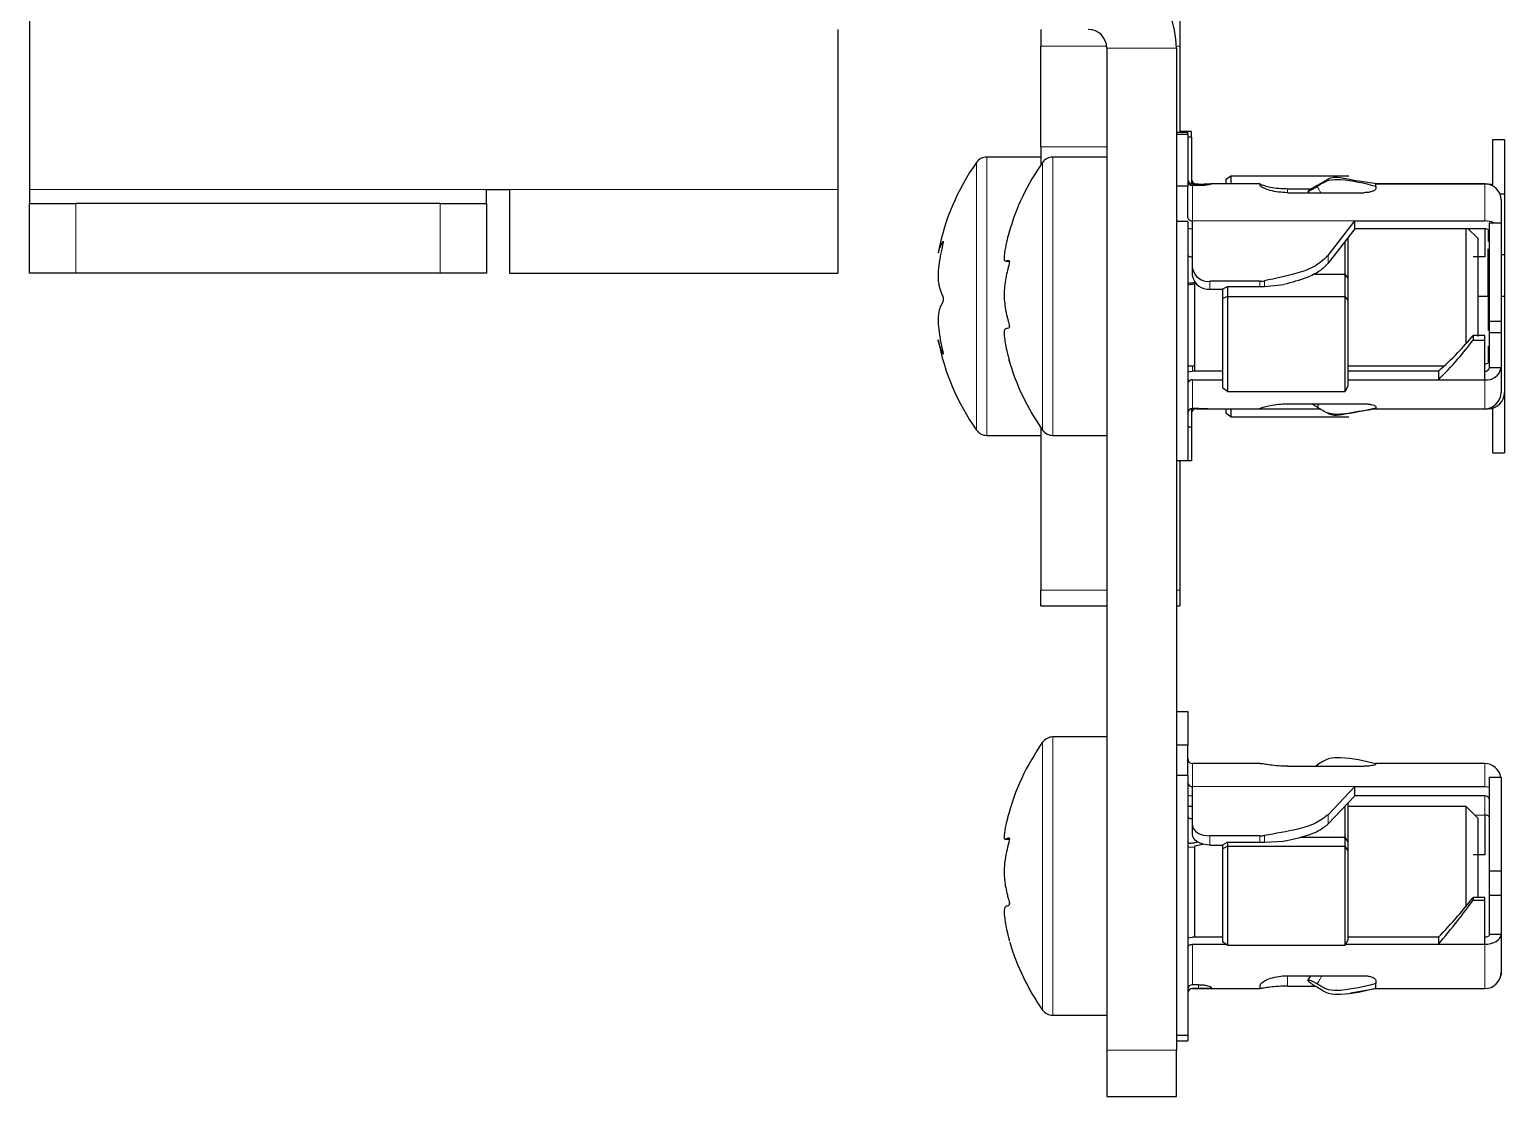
# Model space of a CAD drawing. Header units: millimetres. Extents: x -599 to 823, y -273 to 1990.
# Drawn here: x -49.8 to 13.8, y -272.9 to -226.9 of the extents above; entities that cross this region are included whole.
import ezdxf

# ---------------------------------------------------------------- set-up
doc = ezdxf.new("R2010")
doc.units = ezdxf.units.MM

msp = doc.modelspace()

# ---------------------------------------------------------------- linework, layer by layer
at = {"color": 7, "linetype": 'Continuous', "lineweight": 25}
for p, q in [((-49.849, -220.436), (-49.849, -233.836)), ((-0.249, -223.042), (-0.249, -227.66)), ((-14.999, -226.936), (-14.999, -233.836)), ((-6.249, -226.936), (-6.249, -227.66)), ((-6.249, -231.99), (-6.249, -227.66)), ((-0.249, -227.66), (-0.249, -231.336)), ((-3.399, -227.736), (-3.399, -270.936)), ((-0.399, -227.736), (-0.399, -270.936)), ((-0.399, -231.358), (0.101, -231.358)), ((-0.399, -231.455), (0.101, -231.455)), ((0.251, -231.336), (-0.249, -231.336)), ((0.101, -231.455), (0.101, -231.358)), ((0.101, -231.455), (0.101, -233.684)), ((0.251, -231.578), (0.251, -231.336)), ((-6.249, -231.99), (-6.249, -232.785)), ((0.251, -231.578), (0.101, -231.578)), ((0.251, -231.578), (0.251, -233.595)), ((13.251, -231.678), (13.751, -231.678)), ((13.251, -233.616), (13.251, -231.678)), ((13.751, -231.678), (13.751, -234.02)), ((-6.249, -232.436), (-8.575, -232.436)), ((-3.399, -232.436), (-5.725, -232.436)), ((1.751, -233.386), (1.951, -233.244)), ((1.751, -233.586), (1.751, -233.386)), ((1.951, -233.244), (1.951, -233.586)), ((1.951, -233.244), (7.035, -233.244)), ((6.129, -233.408), (5.677, -233.657)), ((-49.849, -233.836), (-49.849, -234.436)), ((-30.149, -234.436), (-30.149, -233.836)), ((-30.149, -233.836), (-29.149, -233.836)), ((-29.149, -233.836), (-29.149, -237.436)), ((-14.999, -233.836), (-14.999, -237.436)), ((0.101, -233.684), (-0.399, -233.684)), ((0.101, -235.056), (0.101, -233.684)), ((0.551, -233.601), (0.301, -233.601)), ((0.551, -233.667), (0.301, -233.667)), ((0.451, -233.601), (0.451, -233.586)), ((0.451, -233.586), (0.505, -233.586)), ((3.201, -233.586), (1.068, -233.586)), ((1.101, -233.589), (1.101, -233.598)), ((3.201, -233.586), (3.201, -233.642)), ((4.401, -233.799), (5.431, -233.799)), ((4.401, -233.971), (7.701, -233.971)), ((5.273, -233.908), (5.273, -233.906)), ((5.273, -233.909), (5.308, -233.971)), ((12.901, -233.586), (8.201, -233.586)), ((8.201, -233.701), (8.201, -233.586)), ((8.201, -233.586), (13.051, -233.586)), ((8.201, -233.701), (8.201, -233.8)), ((13.548, -234.02), (13.751, -234.02)), ((13.751, -234.02), (13.751, -236.63)), ((-49.849, -237.436), (-49.849, -234.436)), ((-49.849, -234.436), (-47.849, -234.436)), ((-32.149, -234.436), (-47.849, -234.436)), ((-32.149, -234.436), (-30.149, -234.436)), ((-30.149, -234.436), (-30.149, -237.436)), ((13.601, -234.286), (13.601, -235.269)), ((0.101, -235.211), (-0.399, -235.211)), ((0.101, -235.211), (0.101, -245.514)), ((0.301, -237.233), (0.301, -235.19)), ((6.146, -236.676), (7.301, -235.19)), ((7.301, -235.525), (7.301, -235.19)), ((7.301, -235.19), (12.901, -235.19)), ((13.101, -235.269), (13.601, -235.269)), ((13.101, -239.515), (13.101, -235.269)), ((13.601, -235.269), (13.601, -239.515)), ((7.301, -235.525), (6.146, -237.01)), ((7.001, -235.911), (7.001, -237.642)), ((12.901, -235.525), (7.301, -235.525)), ((12.101, -235.787), (12.101, -235.525)), ((12.101, -240.481), (12.101, -235.787)), ((12.601, -235.936), (12.189, -235.525)), ((12.601, -235.936), (12.601, -236.228)), ((6.885, -237.487), (6.885, -236.059)), ((12.601, -236.228), (12.601, -240.167)), ((-7.75, -236.921), (-7.604, -236.921)), ((12.901, -236.738), (12.401, -236.738)), ((13.601, -236.63), (13.751, -236.63)), ((13.751, -236.63), (13.751, -238.436)), ((-47.849, -237.436), (-49.849, -237.436)), ((-32.149, -237.436), (-47.849, -237.436)), ((-30.149, -237.436), (-32.149, -237.436)), ((-29.149, -237.436), (-14.999, -237.436)), ((0.301, -237.568), (0.301, -237.233)), ((3.202, -237.79), (1.051, -237.79)), ((5.509, -237.487), (6.885, -237.487)), ((6.885, -238.448), (6.885, -237.487)), ((7.001, -237.642), (6.885, -237.487)), ((7.001, -237.642), (7.001, -238.593)), ((0.101, -237.941), (0.401, -237.904)), ((0.401, -237.889), (0.445, -237.878)), ((0.401, -241.668), (0.401, -237.889)), ((1.051, -238.125), (1.601, -238.125)), ((1.601, -238.111), (1.801, -238.022)), ((1.601, -238.532), (1.601, -238.111)), ((1.801, -238.448), (1.601, -238.532)), ((1.801, -238.022), (1.801, -238.448)), ((1.801, -238.022), (3.202, -238.022)), ((1.801, -238.448), (1.801, -242.538)), ((1.801, -238.448), (6.885, -238.448)), ((3.396, -238.013), (4.236, -237.927)), ((6.885, -242.538), (6.885, -238.448)), ((7.001, -238.593), (6.885, -238.448)), ((12.601, -238.436), (13.051, -238.436)), ((13.051, -238.436), (13.101, -238.436)), ((13.601, -238.436), (13.751, -238.436)), ((13.751, -238.436), (13.751, -242.586)), ((1.601, -242.402), (1.601, -238.532)), ((7.001, -238.593), (7.001, -242.302)), ((13.101, -239.515), (13.601, -239.515)), ((13.101, -240.003), (13.101, -239.515)), ((13.601, -239.515), (13.601, -240.003)), ((12.401, -240.135), (12.401, -240.33)), ((12.901, -240.135), (12.401, -240.135)), ((12.401, -240.33), (12.901, -240.33)), ((12.901, -240.33), (12.901, -240.135)), ((13.101, -240.003), (13.601, -240.003)), ((13.101, -241.52), (13.101, -240.003)), ((13.601, -240.003), (13.601, -241.52)), ((0.101, -241.436), (0.401, -241.436)), ((1.601, -241.668), (0.301, -241.668)), ((7.001, -241.436), (11.143, -241.436)), ((10.901, -241.668), (7.001, -241.668)), ((10.901, -241.668), (10.901, -242.04)), ((13.601, -241.52), (13.101, -241.52)), ((13.601, -241.52), (13.601, -242.586)), ((0.301, -242.04), (1.601, -242.04)), ((7.001, -242.302), (6.885, -242.538)), ((7.001, -242.04), (10.901, -242.04)), ((10.901, -242.04), (12.901, -242.04)), ((1.801, -242.538), (1.601, -242.402)), ((1.801, -242.538), (6.885, -242.538)), ((13.751, -242.586), (13.751, -245.194)), ((0.251, -243.278), (0.251, -244.069)), ((0.551, -243.271), (0.301, -243.271)), ((0.451, -243.286), (5.805, -243.286)), ((1.068, -243.286), (3.201, -243.286)), ((1.751, -243.487), (1.751, -243.286)), ((1.951, -243.629), (1.751, -243.487)), ((1.951, -243.286), (1.951, -243.629)), ((3.201, -243.281), (3.201, -243.286)), ((4.401, -243.074), (7.701, -243.074)), ((8.201, -243.196), (8.201, -243.255)), ((8.201, -243.286), (8.201, -243.255)), ((8.201, -243.286), (12.901, -243.286)), ((8.201, -243.286), (13.051, -243.286)), ((13.251, -245.194), (13.251, -243.257)), ((-6.249, -244.088), (-6.249, -251.106)), ((0.101, -244.069), (0.251, -244.069)), ((0.251, -244.069), (0.251, -245.536)), ((1.951, -243.629), (7.035, -243.629)), ((-8.575, -244.436), (-6.249, -244.436)), ((-5.725, -244.436), (-3.399, -244.436)), ((13.251, -245.194), (13.751, -245.194)), ((-0.399, -245.514), (0.101, -245.514)), ((-0.249, -245.514), (-0.249, -251.106)), ((0.251, -245.536), (-0.249, -245.536)), ((-6.249, -251.776), (-6.249, -251.106)), ((-0.249, -251.106), (-0.249, -251.776)), ((-6.249, -251.776), (-3.399, -251.776)), ((-0.399, -251.776), (-0.249, -251.776)), ((-0.399, -256.336), (0.101, -256.336)), ((0.101, -256.336), (0.101, -257.788)), ((-3.399, -257.436), (-5.725, -257.436)), ((0.101, -257.788), (-0.399, -257.788)), ((0.101, -259.093), (0.101, -257.788)), ((0.595, -258.586), (0.301, -258.586)), ((3.22, -258.586), (0.595, -258.586)), ((4.401, -258.697), (7.701, -258.697)), ((12.901, -258.586), (8.201, -258.586)), ((8.201, -258.589), (8.201, -258.586)), ((8.201, -258.589), (8.201, -258.616)), ((0.101, -259.093), (-0.399, -259.093)), ((0.101, -259.093), (0.101, -270.288)), ((13.101, -259.165), (13.601, -259.165)), ((13.101, -263.213), (13.101, -259.165)), ((13.601, -259.165), (13.601, -263.213)), ((0.301, -261.244), (0.301, -259.578)), ((6.146, -260.789), (7.301, -259.578)), ((7.301, -259.976), (6.146, -261.187)), ((7.301, -259.976), (7.301, -259.578)), ((7.301, -259.578), (12.901, -259.578)), ((12.901, -259.976), (7.301, -259.976)), ((0.301, -260.436), (0.101, -260.436)), ((6.885, -261.754), (6.885, -260.411)), ((7.001, -260.29), (7.001, -261.938)), ((12.101, -260.436), (7.001, -260.436)), ((12.601, -260.936), (12.101, -260.436)), ((12.101, -263.178), (12.101, -260.436)), ((0.301, -261.642), (0.301, -261.244)), ((12.601, -260.936), (12.601, -263.221)), ((-7.776, -261.848), (-7.622, -261.848)), ((3.202, -261.698), (1.051, -261.698)), ((1.601, -262.08), (1.801, -261.974)), ((1.801, -261.974), (1.801, -262.149)), ((1.801, -261.974), (3.202, -261.974)), ((3.396, -261.97), (4.236, -261.935)), ((4.973, -261.754), (6.885, -261.754)), ((6.885, -262.149), (6.885, -261.754)), ((7.001, -261.938), (6.885, -261.754)), ((7.001, -261.938), (7.001, -262.329)), ((0.101, -262.189), (0.401, -262.17)), ((0.401, -262.135), (0.741, -262.053)), ((0.401, -266.072), (0.401, -262.135)), ((1.051, -262.096), (1.601, -262.096)), ((1.601, -262.253), (1.601, -262.08)), ((1.801, -262.149), (1.601, -262.253)), ((1.601, -266.289), (1.601, -262.253)), ((1.801, -262.149), (1.801, -266.414)), ((1.801, -262.149), (6.885, -262.149)), ((6.885, -266.414), (6.885, -262.149)), ((7.001, -262.329), (6.885, -262.149)), ((7.001, -262.329), (7.001, -266.197)), ((12.901, -262.511), (12.401, -262.511)), ((12.101, -264.744), (12.101, -263.178)), ((12.601, -263.221), (12.601, -264.375)), ((13.101, -263.213), (13.601, -263.213)), ((13.101, -264.263), (13.101, -263.213)), ((13.601, -263.213), (13.601, -264.263)), ((12.401, -264.362), (12.401, -264.469)), ((12.901, -264.362), (12.401, -264.362)), ((12.401, -264.469), (12.901, -264.469)), ((12.901, -264.469), (12.901, -264.362)), ((13.101, -264.263), (13.601, -264.263)), ((13.101, -265.951), (13.101, -264.263)), ((13.601, -264.263), (13.601, -265.951)), ((1.601, -266.072), (0.301, -266.072)), ((0.301, -266.375), (1.738, -266.375)), ((1.801, -266.414), (1.601, -266.289)), ((1.801, -266.414), (6.885, -266.414)), ((7.001, -266.197), (6.885, -266.414)), ((6.906, -266.375), (10.901, -266.375)), ((10.901, -266.072), (7.001, -266.072)), ((10.901, -266.072), (10.901, -266.375)), ((10.901, -266.375), (12.901, -266.375)), ((13.601, -265.951), (13.101, -265.951)), ((13.601, -265.951), (13.601, -267.586)), ((4.401, -267.73), (7.701, -267.73)), ((5.383, -267.73), (5.274, -267.924)), ((13.59, -267.707), (13.601, -267.707)), ((13.601, -267.586), (13.601, -267.707)), ((0.551, -268.116), (0.301, -268.116)), ((0.301, -268.286), (0.595, -268.286)), ((0.551, -268.286), (0.301, -268.286)), ((0.595, -268.286), (3.22, -268.286)), ((1.101, -268.231), (1.101, -268.253)), ((3.201, -268.155), (3.201, -268.283)), ((4.401, -268.175), (5.597, -268.175)), ((5.273, -267.933), (5.273, -267.928)), ((7.109, -268.463), (8.201, -268.275)), ((8.201, -267.94), (8.201, -268.069)), ((8.201, -268.286), (8.201, -268.069)), ((8.201, -268.286), (12.901, -268.286)), ((-5.725, -269.436), (-3.399, -269.436)), ((-0.399, -270.288), (0.101, -270.288)), ((0.101, -270.288), (0.101, -270.536)), ((-0.399, -270.536), (0.101, -270.536)), ((-3.399, -270.936), (-3.399, -272.936)), ((-0.399, -272.936), (-0.399, -270.936)), ((-3.399, -272.936), (-0.399, -272.936))]:
    msp.add_line(p, q, dxfattribs=at)
at = {"color": 8, "linetype": 'Continuous', "lineweight": 18}
for p, q in [((-6.249, -227.66), (-3.403, -227.66)), ((-0.4, -227.66), (-0.249, -227.66)), ((-3.399, -227.736), (-0.399, -227.736)), ((-3.399, -231.99), (-6.249, -231.99)), ((-9.016, -232.671), (-9.016, -232.665)), ((-9.016, -244.208), (-9.016, -232.671)), ((-8.575, -232.442), (-8.575, -232.436)), ((-8.575, -244.436), (-8.575, -232.442)), ((-6.166, -244.208), (-6.166, -232.665)), ((-5.725, -244.436), (-5.725, -232.436)), ((-49.849, -233.836), (-30.149, -233.836)), ((-29.149, -233.836), (-14.999, -233.836)), ((0.301, -233.667), (0.301, -235.19)), ((0.551, -233.667), (0.551, -233.601)), ((4.401, -233.799), (4.401, -233.971)), ((12.901, -235.19), (12.901, -233.586)), ((-47.849, -234.436), (-47.849, -237.436)), ((-32.149, -237.436), (-32.149, -234.436)), ((0.301, -235.19), (7.301, -235.19)), ((13.051, -236.077), (13.051, -235.57)), ((6.146, -237.01), (6.146, -236.676)), ((1.051, -237.79), (1.051, -238.125)), ((3.202, -238.022), (3.202, -237.79)), ((3.396, -237.771), (3.396, -238.013)), ((13.051, -239.918), (13.051, -238.436)), ((13.051, -241.303), (13.051, -240.592)), ((0.301, -241.436), (0.301, -241.668)), ((12.901, -241.668), (12.901, -241.348)), ((0.301, -242.04), (0.301, -243.271)), ((12.901, -243.286), (12.901, -242.04)), ((0.451, -243.271), (0.451, -243.286)), ((13.051, -243.286), (13.051, -243.27)), ((-6.249, -251.106), (-3.399, -251.106)), ((-0.399, -251.106), (-0.249, -251.106)), ((-5.725, -269.436), (-5.725, -257.436)), ((-6.166, -269.208), (-6.166, -257.665)), ((0.301, -258.586), (0.301, -259.578)), ((5.677, -258.651), (5.703, -258.697)), ((12.901, -259.578), (12.901, -258.586)), ((0.301, -259.578), (7.301, -259.578)), ((12.901, -260.801), (12.901, -259.976)), ((6.146, -261.187), (6.146, -260.789)), ((12.901, -260.801), (12.465, -260.801)), ((1.051, -261.698), (1.051, -262.096)), ((3.202, -261.974), (3.202, -261.698)), ((3.396, -261.683), (3.396, -261.97)), ((0.301, -266.375), (0.301, -268.116)), ((12.901, -268.286), (12.901, -266.375)), ((4.401, -267.73), (4.401, -268.175)), ((0.551, -268.286), (0.551, -268.116)), ((-0.399, -270.936), (-3.399, -270.936))]:
    msp.add_line(p, q, dxfattribs=at)
at = {"color": 7, "linetype": 'Continuous', "lineweight": 25, "flags": 128}
for points in [[(13.051, -233.586), (13.187, -233.6), (13.251, -233.616)], [(-0.399, -235.056), (-0.386, -235.147), (-0.36, -235.211)], [(0.101, -235.505), (0.164, -235.516), (0.301, -235.525)], [(0.101, -241.69), (0.164, -241.678), (0.301, -241.668)], [(0.101, -259.952), (0.164, -259.965), (0.301, -259.976)], [(12.901, -259.578), (13.037, -259.588), (13.101, -259.601)], [(0.301, -261.244), (0.315, -261.332), (0.358, -261.418), (0.427, -261.496), (0.52, -261.565), (0.634, -261.622), (0.764, -261.664), (0.904, -261.689), (1.051, -261.698)], [(13.101, -260.922), (13.097, -260.899), (13.085, -260.876), (13.067, -260.855), (13.042, -260.837), (13.012, -260.821), (12.977, -260.81), (12.94, -260.803), (12.901, -260.801)], [(1.051, -262.096), (0.904, -262.087), (0.764, -262.061), (0.634, -262.019), (0.52, -261.963), (0.427, -261.894), (0.358, -261.815), (0.315, -261.73), (0.301, -261.642)], [(0.101, -266.089), (0.164, -266.08), (0.301, -266.072)], [(0.101, -266.496), (0.104, -266.472), (0.116, -266.449), (0.134, -266.428), (0.159, -266.41), (0.189, -266.395), (0.224, -266.384), (0.262, -266.377), (0.301, -266.375)], [(12.901, -266.375), (13.037, -266.366), (13.168, -266.342), (13.289, -266.303), (13.396, -266.25), (13.483, -266.186), (13.547, -266.113), (13.587, -266.033), (13.601, -265.951)], [(13.101, -265.951), (13.097, -265.974), (13.085, -265.997), (13.067, -266.018), (13.042, -266.036), (13.012, -266.051), (12.977, -266.062), (12.94, -266.069), (12.901, -266.072)]]:
    msp.add_lwpolyline(points, dxfattribs=at)
at = {"color": 7, "linetype": 'Continuous', "lineweight": 25}
for centre, radius, start, end in [((-4.199, -227.736), 3.8, 360, 90), ((-4.199, -227.736), 0.8, 0, 90), ((-0.849, -238.436), 10, 144.74847, 169.13664), ((-8.575, -232.976), 0.54, 90, 144.74847), ((2.001, -238.436), 10, 144.74847, 164.2164), ((-5.725, -232.976), 0.54, 90, 144.74847), ((0.3, -233.402), 0.2, 180.08935, 270.08907), ((0.451, -233.386), 0.2, 180, 270), ((0.299, -233.469), 0.198, 180.48602, 270.47792), ((12.901, -234.286), 0.7, 360, 90), ((0.273, -235.015), 0.177, 193.44863, 278.95624), ((12.908, -236.151), 0.962, 66.6447, 90.4317), ((12.928, -235.7), 0.177, 13.44863, 98.95624), ((0.967, -237.12), 0.676, 189.63694, 277.14426), ((0.967, -237.455), 0.676, 189.63694, 277.14426), ((3.202, -236.794), 0.996, 269.96573, 281.24283), ((-0.849, -238.436), 10, 190.82426, 215.25153), ((2.001, -238.436), 10, 195.76708, 215.25153), ((12.928, -241.173), 0.177, 261.04376, 346.55137), ((12.979, -241.414), 0.63, 262.85574, 350.36306), ((12.923, -241.489), 0.18, 262.85574, 350.36306), ((0.278, -242.218), 0.18, 82.85574, 170.36306), ((12.901, -242.586), 0.7, 270, 360), ((13.051, -242.586), 0.7, 270, 0), ((0.3, -243.471), 0.2, 89.91093, 179.91065), ((0.451, -243.486), 0.2, 90, 180), ((-8.575, -243.896), 0.54, 215.25153, 270), ((-5.725, -243.896), 0.54, 215.25153, 270), ((-5.725, -257.976), 0.54, 90, 144.74847), ((2.001, -263.436), 10, 144.74847, 165.35216), ((0.301, -258.386), 0.2, 180.0002, 270.0002), ((12.901, -259.286), 0.7, 9.94909, 90), ((0.282, -259.396), 0.183, 187.23659, 275.7518), ((12.919, -260.158), 0.183, 7.23659, 95.7518), ((3.202, -260.484), 1.214, 269.96029, 279.18959), ((2.001, -263.436), 10, 196.54426, 215.25153), ((12.901, -267.586), 0.7, 270, 360), ((0.297, -268.313), 0.197, 88.99664, 178.9602), ((0.301, -268.486), 0.2, 89.9998, 179.9998), ((-5.725, -268.896), 0.54, 215.25153, 270)]:
    msp.add_arc(centre, radius, start, end, dxfattribs=at)
for centre, ratio in [((3.202, -237.755), 0.356453), ((3.202, -261.864), 0.14648)]:
    msp.add_ellipse(centre, major_axis=(0.75, 0), ratio=ratio, start_param=4.712389, end_param=4.975032, dxfattribs=at)
for points, knots in [([(8.201, -233.701), (7.702, -233.578), (7.031, -233.413), (6.136, -233.401), (5.831, -233.607), (5.677, -233.711)], [0, 0, 0, 0, 0.587693, 0.790818, 1, 1, 1, 1]), ([(8.201, -233.586), (7.813, -233.53), (7.252, -233.448), (6.643, -233.32), (6.311, -233.302), (6.171, -233.383), (6.101, -233.423)], [0, 0, 0, 0, 0.53039, 0.769058, 0.884473, 1, 1, 1, 1]), ([(0.551, -233.601), (0.612, -233.601), (0.736, -233.6), (0.901, -233.593), (1.025, -233.587), (1.091, -233.585), (1.098, -233.588), (1.101, -233.589)], [0, 0, 0, 0, 0.214393, 0.428789, 0.643061, 0.856854, 1, 1, 1, 1]), ([(1.101, -233.598), (1.095, -233.603), (1.083, -233.613), (0.988, -233.634), (0.85, -233.654), (0.695, -233.666), (0.592, -233.667), (0.551, -233.667)], [0, 0, 0, 0, 0.214305, 0.42865, 0.642279, 0.856223, 1, 1, 1, 1]), ([(3.201, -233.592), (3.213, -233.601), (3.238, -233.621), (3.438, -233.684), (3.735, -233.749), (4.074, -233.792), (4.304, -233.797), (4.401, -233.799)], [0, 0, 0, 0, 0.212833, 0.42585, 0.635542, 0.846587, 1, 1, 1, 1]), ([(4.401, -233.971), (4.266, -233.966), (3.996, -233.956), (3.637, -233.879), (3.367, -233.782), (3.222, -233.696), (3.207, -233.658), (3.201, -233.642)], [0, 0, 0, 0, 0.213238, 0.42649, 0.63916, 0.849598, 1, 1, 1, 1]), ([(5.677, -233.657), (5.628, -233.685), (5.531, -233.739), (5.406, -233.813), (5.316, -233.87), (5.277, -233.899), (5.274, -233.905), (5.273, -233.906)], [0, 0, 0, 0, 0.225867, 0.451734, 0.677598, 0.903479, 1, 1, 1, 1]), ([(5.273, -233.908), (5.278, -233.909), (5.288, -233.909), (5.363, -233.875), (5.474, -233.819), (5.586, -233.76), (5.656, -233.723), (5.677, -233.711)], [0, 0, 0, 0, 0.225883, 0.451767, 0.67765, 0.903524, 1, 1, 1, 1]), ([(8.201, -233.8), (8.195, -233.817), (8.184, -233.851), (8.098, -233.903), (7.972, -233.944), (7.831, -233.968), (7.738, -233.97), (7.701, -233.971)], [0, 0, 0, 0, 0.214373, 0.428779, 0.642592, 0.856666, 1, 1, 1, 1]), ([(-7.621, -235.713), (-7.623, -235.718), (-7.654, -235.826), (-7.734, -236.144), (-7.803, -236.514), (-7.83, -236.797), (-7.805, -236.95), (-7.726, -236.913), (-7.643, -236.89), (-7.614, -236.898), (-7.602, -236.92), (-7.599, -236.941), (-7.599, -236.964), (-7.603, -237.001), (-7.621, -237.094), (-7.701, -237.399), (-7.787, -237.78), (-7.83, -238.29), (-7.811, -238.795), (-7.738, -239.16), (-7.666, -239.44), (-7.638, -239.544), (-7.619, -239.622), (-7.607, -239.679), (-7.6, -239.724), (-7.6, -239.741), (-7.599, -239.749)], [0, 0, 0, 0, 0.00365, 0.077461, 0.171814, 0.228586, 0.285766, 0.416114, 0.454923, 0.474397, 0.482246, 0.486516, 0.490821, 0.495681, 0.504404, 0.537695, 0.669138, 0.731239, 0.794134, 0.916194, 0.946326, 0.965487, 0.978097, 0.99078, 0.995843, 1, 1, 1, 1]), ([(12.901, -235.525), (12.901, -235.68), (12.901, -236.039), (12.901, -236.485), (12.901, -236.738)], [0, 0, 0, 0, 0.433451, 1, 1, 1, 1]), ([(-10.67, -236.554), (-10.671, -236.561), (-10.673, -236.58), (-10.61, -236.392), (-10.53, -236.191), (-10.472, -236.082), (-10.456, -236.063), (-10.45, -236.066), (-10.449, -236.076), (-10.451, -236.098), (-10.459, -236.149), (-10.504, -236.354), (-10.587, -236.72), (-10.656, -237.175), (-10.68, -237.58), (-10.656, -237.939), (-10.583, -238.178), (-10.503, -238.361), (-10.465, -238.461), (-10.453, -238.517), (-10.45, -238.546), (-10.449, -238.572), (-10.452, -238.6), (-10.462, -238.65), (-10.519, -238.786), (-10.61, -238.948), (-10.676, -239.232), (-10.673, -239.657), (-10.615, -240.124), (-10.537, -240.508), (-10.479, -240.767), (-10.458, -240.86), (-10.45, -240.909), (-10.449, -240.924), (-10.451, -240.932), (-10.459, -240.928), (-10.5, -240.85), (-10.581, -240.633), (-10.654, -240.392), (-10.666, -240.336), (-10.67, -240.317)], [0, 0, 0, 0, 0.031606, 0.08599, 0.146926, 0.162165, 0.169821, 0.172902, 0.176017, 0.178677, 0.182699, 0.194136, 0.245481, 0.30493, 0.341521, 0.378321, 0.450036, 0.485425, 0.500034, 0.504619, 0.507564, 0.510071, 0.512573, 0.517012, 0.53072, 0.594642, 0.659092, 0.697147, 0.750509, 0.809821, 0.823325, 0.836953, 0.840019, 0.842585, 0.845154, 0.849068, 0.859852, 0.907936, 0.969401, 1, 1, 1, 1]), ([(13.051, -238.436), (13.051, -238.042), (13.051, -237.337), (13.051, -236.677), (13.051, -236.387)], [0, 0, 0, 0, 0.5598658, 1, 1, 1, 1]), ([(0.101, -236.672), (0.102, -236.677), (0.104, -236.687), (0.121, -236.703), (0.157, -236.721), (0.228, -236.731), (0.276, -236.739), (0.301, -236.743)], [0, 0, 0, 0, 0.195302, 0.377541, 0.538909, 0.761383, 1, 1, 1, 1]), ([(6.146, -236.676), (5.977, -236.836), (5.626, -237.167), (4.644, -237.516), (3.881, -237.672), (3.396, -237.771)], [0, 0, 0, 0, 0.254027, 0.526591, 1, 1, 1, 1]), ([(6.146, -237.01), (6.026, -237.133), (5.781, -237.383), (5.117, -237.699), (4.577, -237.839), (4.236, -237.927)], [0, 0, 0, 0, 0.261809, 0.533628, 1, 1, 1, 1]), ([(0.101, -237.835), (0.102, -237.84), (0.104, -237.85), (0.121, -237.861), (0.159, -237.869), (0.235, -237.862), (0.317, -237.852), (0.374, -237.838), (0.404, -237.83)], [0, 0, 0, 0, 0.146813, 0.283805, 0.40511, 0.587871, 0.783158, 1, 1, 1, 1]), ([(-7.599, -239.749), (-7.6, -239.757), (-7.6, -239.774), (-7.609, -239.802), (-7.651, -239.838), (-7.732, -239.82), (-7.802, -239.848), (-7.83, -239.979), (-7.808, -240.307), (-7.731, -240.714), (-7.65, -241.044), (-7.618, -241.165), (-7.604, -241.215), (-7.6, -241.233), (-7.599, -241.236), (-7.602, -241.228), (-7.609, -241.204), (-7.617, -241.175), (-7.622, -241.157)], [0, 0, 0, 0, 0.0080985, 0.0194887, 0.0510507, 0.192127, 0.3599728, 0.4662721, 0.5734397, 0.8070788, 0.883862, 0.9223376, 0.9416812, 0.9500322, 0.9584695, 0.9657153, 0.9784816, 1, 1, 1, 1]), ([(10.901, -241.668), (11.181, -241.412), (11.681, -240.955), (12.181, -240.385), (12.401, -240.135)], [0, 0, 0, 0, 0.559868, 1, 1, 1, 1]), ([(10.901, -242.04), (11.181, -241.751), (11.681, -241.235), (12.181, -240.606), (12.401, -240.33)], [0, 0, 0, 0, 0.559911, 1, 1, 1, 1]), ([(12.901, -242.04), (12.901, -241.751), (12.901, -241.235), (12.901, -240.606), (12.901, -240.33)], [0, 0, 0, 0, 0.559866, 1, 1, 1, 1]), ([(0.551, -243.271), (0.613, -243.272), (0.736, -243.273), (0.899, -243.279), (1.019, -243.285), (1.053, -243.286), (1.068, -243.286)], [0, 0, 0, 0, 0.268337, 0.536678, 0.804865, 1, 1, 1, 1]), ([(3.201, -243.281), (3.213, -243.271), (3.238, -243.252), (3.438, -243.188), (3.735, -243.124), (4.074, -243.081), (4.304, -243.076), (4.401, -243.074)], [0, 0, 0, 0, 0.2128333, 0.4258501, 0.6355415, 0.8465873, 1, 1, 1, 1]), ([(5.677, -243.216), (5.627, -243.188), (5.537, -243.137), (5.464, -243.094), (5.431, -243.074)], [0, 0, 0, 0, 0.54387, 1, 1, 1, 1]), ([(8.201, -243.255), (7.702, -243.374), (7.031, -243.535), (6.136, -243.531), (5.831, -243.322), (5.677, -243.216)], [0, 0, 0, 0, 0.587693, 0.790818, 1, 1, 1, 1]), ([(6.101, -243.45), (6.161, -243.484), (6.25, -243.536), (6.395, -243.566), (6.63, -243.558), (7.231, -243.423), (7.801, -243.343), (8.201, -243.286)], [0, 0, 0, 0, 0.113251, 0.16898, 0.224646, 0.455828, 1, 1, 1, 1]), ([(7.701, -243.074), (7.757, -243.076), (7.869, -243.079), (8.019, -243.103), (8.132, -243.137), (8.192, -243.17), (8.198, -243.188), (8.201, -243.196)], [0, 0, 0, 0, 0.2144453, 0.4288931, 0.6432387, 0.8571881, 1, 1, 1, 1]), ([(4.401, -258.697), (4.266, -258.695), (3.996, -258.689), (3.636, -258.649), (3.37, -258.608), (3.238, -258.586), (3.223, -258.588), (3.22, -258.588)], [0, 0, 0, 0, 0.234814, 0.469643, 0.703831, 0.935562, 1, 1, 1, 1]), ([(5.597, -258.697), (5.603, -258.694), (5.628, -258.678), (5.656, -258.663), (5.677, -258.651)], [0, 0, 0, 0, 0.235419, 1, 1, 1, 1]), ([(8.201, -258.589), (7.702, -258.473), (7.031, -258.317), (6.136, -258.334), (5.831, -258.544), (5.677, -258.651)], [0, 0, 0, 0, 0.587693, 0.790818, 1, 1, 1, 1]), ([(8.201, -258.616), (8.195, -258.623), (8.184, -258.637), (8.098, -258.662), (7.972, -258.683), (7.831, -258.696), (7.738, -258.697), (7.701, -258.697)], [0, 0, 0, 0, 0.2143729, 0.4287785, 0.6425919, 0.8566662, 1, 1, 1, 1]), ([(-7.67, -260.906), (-7.699, -261.017), (-7.77, -261.291), (-7.826, -261.651), (-7.823, -261.849), (-7.765, -261.858), (-7.687, -261.8), (-7.629, -261.783), (-7.608, -261.787), (-7.6, -261.815), (-7.599, -261.834), (-7.601, -261.86), (-7.609, -261.914), (-7.65, -262.099), (-7.732, -262.415), (-7.803, -262.829), (-7.83, -263.253), (-7.805, -263.739), (-7.726, -264.104), (-7.643, -264.402), (-7.614, -264.516), (-7.602, -264.578), (-7.599, -264.612), (-7.599, -264.637), (-7.603, -264.661), (-7.621, -264.699), (-7.701, -264.731), (-7.787, -264.736), (-7.83, -264.901), (-7.811, -265.25), (-7.738, -265.651), (-7.666, -265.961), (-7.638, -266.071), (-7.619, -266.147), (-7.607, -266.195), (-7.6, -266.221), (-7.6, -266.224), (-7.599, -266.226)], [0, 0, 0, 0, 0.046233, 0.113467, 0.153166, 0.208832, 0.270707, 0.284793, 0.299011, 0.302209, 0.304886, 0.307566, 0.311648, 0.322899, 0.373059, 0.43718, 0.475761, 0.514619, 0.603202, 0.629576, 0.64281, 0.648144, 0.651045, 0.653971, 0.657274, 0.663202, 0.685826, 0.775152, 0.817355, 0.860097, 0.943047, 0.963524, 0.976545, 0.985115, 0.993735, 0.997175, 1, 1, 1, 1]), ([(0.101, -260.864), (0.102, -260.873), (0.104, -260.891), (0.121, -260.916), (0.157, -260.943), (0.228, -260.954), (0.276, -260.962), (0.301, -260.966)], [0, 0, 0, 0, 0.1953018, 0.3775407, 0.5389091, 0.7613833, 1, 1, 1, 1]), ([(6.146, -260.789), (5.977, -260.92), (5.626, -261.19), (4.644, -261.475), (3.881, -261.602), (3.396, -261.683)], [0, 0, 0, 0, 0.2540266, 0.5265912, 1, 1, 1, 1]), ([(6.146, -261.187), (6.026, -261.287), (5.781, -261.491), (5.117, -261.749), (4.577, -261.863), (4.236, -261.935)], [0, 0, 0, 0, 0.261809, 0.533628, 1, 1, 1, 1]), ([(12.901, -260.801), (12.901, -261.098), (12.901, -261.63), (12.901, -262.241), (12.901, -262.511)], [0, 0, 0, 0, 0.559785, 1, 1, 1, 1]), ([(0.101, -261.952), (0.102, -261.961), (0.104, -261.978), (0.121, -261.999), (0.159, -262.017), (0.235, -262.012), (0.354, -261.999), (0.448, -261.976), (0.516, -261.959)], [0, 0, 0, 0, 0.115696, 0.223653, 0.319247, 0.463273, 0.617169, 1, 1, 1, 1]), ([(10.901, -266.072), (11.181, -265.774), (11.681, -265.243), (12.181, -264.631), (12.401, -264.362)], [0, 0, 0, 0, 0.559868, 1, 1, 1, 1]), ([(10.901, -266.375), (11.181, -266.041), (11.681, -265.444), (12.181, -264.767), (12.401, -264.469)], [0, 0, 0, 0, 0.559911, 1, 1, 1, 1]), ([(12.901, -266.375), (12.901, -266.041), (12.901, -265.444), (12.901, -264.767), (12.901, -264.469)], [0, 0, 0, 0, 0.559866, 1, 1, 1, 1]), ([(3.201, -268.155), (3.213, -268.12), (3.238, -268.051), (3.438, -267.923), (3.735, -267.81), (4.074, -267.741), (4.304, -267.733), (4.401, -267.73)], [0, 0, 0, 0, 0.212833, 0.42585, 0.635542, 0.846587, 1, 1, 1, 1]), ([(7.701, -267.73), (7.757, -267.733), (7.869, -267.738), (8.019, -267.777), (8.132, -267.833), (8.192, -267.89), (8.198, -267.926), (8.201, -267.94)], [0, 0, 0, 0, 0.214445, 0.428893, 0.643239, 0.857188, 1, 1, 1, 1]), ([(0.551, -268.116), (0.612, -268.118), (0.736, -268.121), (0.901, -268.145), (1.025, -268.177), (1.091, -268.208), (1.098, -268.224), (1.101, -268.231)], [0, 0, 0, 0, 0.2143929, 0.4287887, 0.6430611, 0.8568545, 1, 1, 1, 1]), ([(1.101, -268.253), (1.095, -268.26), (1.083, -268.273), (0.988, -268.282), (0.85, -268.286), (0.695, -268.286), (0.592, -268.286), (0.551, -268.286)], [0, 0, 0, 0, 0.2143054, 0.4286504, 0.6422794, 0.8562229, 1, 1, 1, 1]), ([(4.401, -268.175), (4.266, -268.178), (3.996, -268.184), (3.637, -268.224), (3.367, -268.265), (3.222, -268.289), (3.207, -268.285), (3.201, -268.283)], [0, 0, 0, 0, 0.213238, 0.42649, 0.63916, 0.849598, 1, 1, 1, 1]), ([(5.677, -268.082), (5.628, -268.057), (5.531, -268.007), (5.406, -267.951), (5.316, -267.92), (5.277, -267.916), (5.274, -267.925), (5.273, -267.928)], [0, 0, 0, 0, 0.225867, 0.451734, 0.677598, 0.903479, 1, 1, 1, 1]), ([(5.273, -267.933), (5.278, -267.943), (5.288, -267.964), (5.363, -268.025), (5.474, -268.102), (5.586, -268.171), (5.656, -268.21), (5.677, -268.222)], [0, 0, 0, 0, 0.225883, 0.451767, 0.67765, 0.903524, 1, 1, 1, 1]), ([(8.201, -268.069), (7.702, -268.194), (7.031, -268.361), (6.136, -268.385), (5.831, -268.184), (5.677, -268.082)], [0, 0, 0, 0, 0.587693, 0.790818, 1, 1, 1, 1]), ([(8.201, -268.284), (7.702, -268.4), (7.031, -268.555), (6.136, -268.539), (5.831, -268.328), (5.677, -268.222)], [0, 0, 0, 0, 0.587693, 0.790818, 1, 1, 1, 1])]:
    msp.add_open_spline(points, degree=3, knots=knots, dxfattribs=at)
at = {"color": 8, "linetype": 'Continuous', "lineweight": 18}
for points, knots in [([(5.677, -233.711), (5.719, -233.784), (5.768, -233.871), (5.818, -233.958), (5.826, -233.971)], [0, 0, 0, 0, 0.842756, 1, 1, 1, 1]), ([(5.758, -243.074), (5.746, -243.094), (5.719, -243.141), (5.693, -243.188), (5.677, -243.216)], [0, 0, 0, 0, 0.415393, 1, 1, 1, 1]), ([(5.88, -267.73), (5.875, -267.739), (5.849, -267.784), (5.797, -267.874), (5.734, -267.982), (5.693, -268.055), (5.677, -268.082)], [0, 0, 0, 0, 0.073986, 0.383014, 0.76733, 1, 1, 1, 1])]:
    msp.add_open_spline(points, degree=3, knots=knots, dxfattribs=at)

doc.saveas('drawing.dxf')
